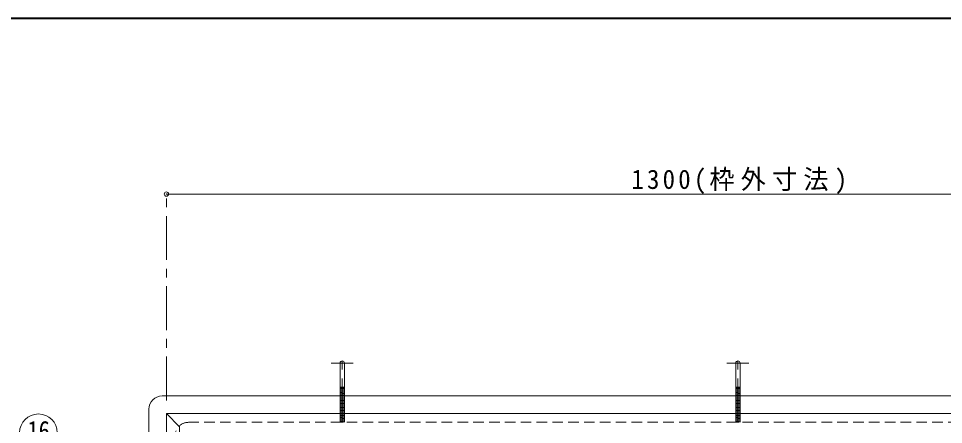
# Model space of a CAD drawing. Units: millimetres at full size, sheet at 1:10; details may follow other scales. Extents: x -2052 to 1998, y -1453 to 1357.
# Drawn here: x -1163 to -111, y 895 to 1357 of the extents above; entities that cross this region are included whole.
import ezdxf
from ezdxf.enums import TextEntityAlignment as Align

# ---------------------------------------------------------------- set-up
doc = ezdxf.new("R2010")
doc.units = ezdxf.units.MM
doc.header["$LTSCALE"] = 10
doc.header["$PDMODE"] = 32
doc.header["$PDSIZE"] = 5
doc.linetypes.add('CHAIN1', pattern=[8, 5, -1, 1, -1])
doc.linetypes.add('DASHED1', pattern=[1.8, 1.2, -0.6])
doc.layers.add('0-0____1', color=4, linetype='Continuous', lineweight=9)
doc.styles.add('ＭＳ ゴシック', font='')
doc.styles.get('ＭＳ ゴシック').set_extended_font_data('MS Gothic')

msp = doc.modelspace()

# ---------------------------------------------------------------- linework, layer by layer
at = {"layer": '0-0____1', "color": 1, "lineweight": 40}
msp.add_line((1997.53, 1357.49), (-2052.47, 1357.49), dxfattribs=at)
at = {"layer": '0-0____1', "linetype": 'CHAIN1'}
for p, q in [((-994.97, 922.49), (-994.97, 1157.49)), ((-794.97, 897.49), (-794.97, 977.39)), ((-344.97, 897.49), (-344.97, 977.39)), ((-807.47, 964.89), (-782.47, 964.89)), ((-357.47, 964.89), (-332.47, 964.89))]:
    msp.add_line(p, q, dxfattribs=at)
at = {"layer": '0-0____1'}
for p, q in [((-994.97, 1157.49), (305.03, 1157.49)), ((-797.47, 937.39), (-792.47, 937.39)), ((-792.47, 936.52), (-797.47, 936.93)), ((-347.47, 937.39), (-342.47, 937.39)), ((-342.47, 936.52), (-347.47, 936.93)), ((-999.97, 927.49), (-797.47, 927.49)), ((-792.47, 935.52), (-797.47, 935.93)), ((-792.47, 934.52), (-797.47, 934.92)), ((-792.47, 933.51), (-797.47, 933.92)), ((-792.47, 932.51), (-797.47, 932.92)), ((-792.47, 931.51), (-797.47, 931.91)), ((-792.47, 930.5), (-797.47, 930.91)), ((-792.47, 929.5), (-797.47, 929.91)), ((-792.47, 928.5), (-797.47, 928.9)), ((-792.47, 927.49), (-797.47, 927.9)), ((-792.47, 926.49), (-797.47, 926.9)), ((-792.47, 925.49), (-797.47, 925.89)), ((-792.47, 927.49), (-347.47, 927.49)), ((-342.47, 935.52), (-347.47, 935.93)), ((-342.47, 934.52), (-347.47, 934.92)), ((-342.47, 933.51), (-347.47, 933.92)), ((-342.47, 932.51), (-347.47, 932.92)), ((-342.47, 931.51), (-347.47, 931.91)), ((-342.47, 930.5), (-347.47, 930.91)), ((-342.47, 929.5), (-347.47, 929.91)), ((-342.47, 928.5), (-347.47, 928.9)), ((-342.47, 927.49), (-347.47, 927.9)), ((-342.47, 926.49), (-347.47, 926.9)), ((-342.47, 925.49), (-347.47, 925.89)), ((-342.47, 927.49), (102.53, 927.49)), ((-792.47, 924.48), (-797.47, 924.89)), ((-792.47, 923.48), (-797.47, 923.89)), ((-792.47, 922.48), (-797.47, 922.88)), ((-792.47, 921.47), (-797.47, 921.88)), ((-792.47, 920.47), (-797.47, 920.88)), ((-792.47, 919.47), (-797.47, 919.87)), ((-792.47, 918.46), (-797.47, 918.87)), ((-792.47, 917.46), (-797.47, 917.87)), ((-792.47, 916.46), (-797.47, 916.86)), ((-792.47, 915.45), (-797.47, 915.86)), ((-342.47, 924.48), (-347.47, 924.89)), ((-342.47, 923.48), (-347.47, 923.89)), ((-342.47, 922.48), (-347.47, 922.88)), ((-342.47, 921.47), (-347.47, 921.88)), ((-342.47, 920.47), (-347.47, 920.88)), ((-342.47, 919.47), (-347.47, 919.87)), ((-342.47, 918.46), (-347.47, 918.87)), ((-342.47, 917.46), (-347.47, 917.87)), ((-342.47, 916.46), (-347.47, 916.86)), ((-342.47, 915.45), (-347.47, 915.86)), ((-1014.97, 912.49), (-1014.97, 809.99)), ((-792.47, 914.45), (-797.47, 914.86)), ((-792.47, 913.45), (-797.47, 913.85)), ((-792.47, 912.44), (-797.47, 912.85)), ((-792.47, 911.44), (-797.47, 911.85)), ((-792.47, 910.44), (-797.47, 910.84)), ((-792.47, 909.43), (-797.47, 909.84)), ((-792.47, 908.43), (-797.47, 908.84)), ((-793.31, 907.49), (-797.47, 907.83)), ((-342.47, 914.45), (-347.47, 914.86)), ((-342.47, 913.45), (-347.47, 913.85)), ((-342.47, 912.44), (-347.47, 912.85)), ((-342.47, 911.44), (-347.47, 911.85)), ((-342.47, 910.44), (-347.47, 910.84)), ((-342.47, 909.43), (-347.47, 909.84)), ((-342.47, 908.43), (-347.47, 908.84)), ((-343.31, 907.49), (-347.47, 907.83))]:
    msp.add_line(p, q, dxfattribs=at)
at = {"layer": '0-0____1', "color": 7, "lineweight": 18}
for p, q in [((-797.47, 964.89), (-797.47, 907.49)), ((-792.47, 964.89), (-792.47, 907.49)), ((-347.47, 964.89), (-347.47, 907.49)), ((-342.47, 964.89), (-342.47, 907.49)), ((305.03, 907.49), (-994.97, 907.49)), ((-994.97, 907.49), (-994.97, 557.49))]:
    msp.add_line(p, q, dxfattribs=at)
at = {"layer": '0-0____1', "linetype": 'DASHED1'}
for p, q in [((-797.47, 907.49), (-797.47, 897.49)), ((-792.47, 906.42), (-797.47, 906.83)), ((-792.47, 905.42), (-797.47, 905.83)), ((-792.47, 904.42), (-797.47, 904.82)), ((-792.47, 907.43), (-793.31, 907.49)), ((-792.47, 907.49), (-792.47, 897.49)), ((-347.47, 907.49), (-347.47, 897.49)), ((-342.47, 906.42), (-347.47, 906.83)), ((-342.47, 905.42), (-347.47, 905.83)), ((-342.47, 904.42), (-347.47, 904.82)), ((-342.47, 907.43), (-343.31, 907.49)), ((-342.47, 907.49), (-342.47, 897.49)), ((-969.97, 897.49), (280.03, 897.49)), ((-792.47, 903.41), (-797.47, 903.82)), ((-792.47, 902.41), (-797.47, 902.82)), ((-792.47, 901.41), (-797.47, 901.81)), ((-792.47, 900.4), (-797.47, 900.81)), ((-792.47, 899.4), (-797.47, 899.81)), ((-792.47, 898.4), (-797.47, 898.8)), ((-793.71, 897.49), (-797.47, 897.8)), ((-342.47, 903.41), (-347.47, 903.82)), ((-342.47, 902.41), (-347.47, 902.82)), ((-342.47, 901.41), (-347.47, 901.81)), ((-342.47, 900.4), (-347.47, 900.81)), ((-342.47, 899.4), (-347.47, 899.81)), ((-342.47, 898.4), (-347.47, 898.8)), ((-343.71, 897.49), (-347.47, 897.8))]:
    msp.add_line(p, q, dxfattribs=at)
at = {"layer": '0-0____1', "color": 7, "lineweight": 18}
msp.add_lwpolyline([(-994.97, 907.49), (-979.97, 892.49), (-979.97, 557.49)], dxfattribs=at)
msp.add_circle((-1140.54, 885.59), 21.43, dxfattribs=at)
for centre in [(-794.97, 964.89), (-344.97, 964.89)]:
    msp.add_arc(centre, 2.5, 0, 180, dxfattribs=at)
at = {"layer": '0-0____1'}
msp.add_arc((-999.97, 912.49), 15, 90, 180, dxfattribs=at)
at = {"layer": '0-0____1', "linetype": 'DASHED1'}
msp.add_arc((-969.97, 882.49), 15, 90, 180, dxfattribs=at)
at = {"layer": '0-0____1'}
msp.add_point((-994.97, 1157.49), dxfattribs=at)

# ---------------------------------------------------------------- texts
at = {"layer": '0-0____1', "color": 7, "style": 'ＭＳ ゴシック', "width": 0.85}
msp.add_text('16', height=21.99, dxfattribs=at).set_placement((-1153.04, 870.59), align=Align.BOTTOM_LEFT)
at = {"layer": '0-0____1', "color": 7, "insert": (-466.22, 1157.49), "char_height": 21.99, "attachment_point": 7, "style": 'ＭＳ ゴシック'}
msp.add_mtext('\\T1.25;\\W0.95;1300(枠外寸法)', dxfattribs=at)

doc.saveas('drawing.dxf')
